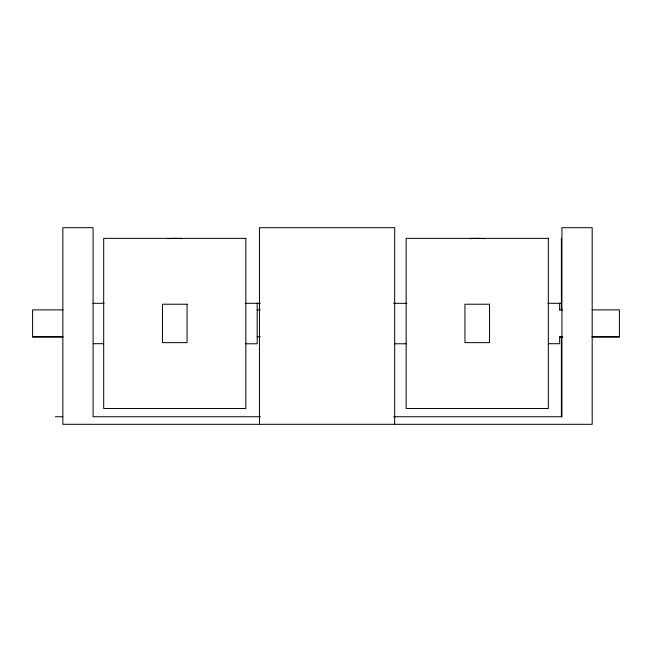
<?xml version="1.0" encoding="UTF-8"?>
<svg xmlns="http://www.w3.org/2000/svg" width="652" height="652" viewBox="0 0 652 652"><rect width="100%" height="100%" fill="white"/><g stroke="black" fill="none" stroke-linecap="round" stroke-linejoin="round"><path stroke-width="0.98" d="M92.788 303.31L104.01 303.31M245.062 303.31L260.327 303.31M393.678 303.31L406.913 303.31M547.957 303.31L561.665 303.31M62.975 309.879L32.6 309.879L32.6 336.994L62.975 336.994M257.19 309.879L260.221 309.879M559.66 309.879L562.7 309.879M592.065 309.879L619.4 309.879L619.4 336.994L592.065 336.994M32.6 336.75L62.975 336.75M257.19 336.75L260.221 336.75M562.7 336.75L559.66 336.75L559.66 343.694L548.316 343.694M592.065 336.75L619.4 336.75M559.66 336.994L562.7 336.994M93.285 343.694L103.684 343.694M245.845 343.783L257.19 343.783L257.19 303.082M394.81 343.783L406.155 343.783M55.29 416.742L62.845 416.742M260.327 416.742L93.097 416.742L93.097 227.695L62.845 227.695L62.845 424.305L592.179 424.305L592.179 227.695L561.926 227.695L561.926 416.742L393.678 416.742M561.38 238.363L561.38 310.319M561.38 336.676L561.38 416.742M559.66 303.172L559.66 310.116M394.688 424.305L394.688 227.695L259.455 227.695L259.455 424.305M470.231 238.656A84.972 84.972 0 0 1 484.249 238.656M167.751 238.656A84.972 84.972 0 0 1 181.769 238.656M245.845 238.363L103.684 238.363L103.684 408.502L245.845 408.502L245.845 238.363M548.316 238.363L406.155 238.363L406.155 408.502L548.316 408.502L548.316 238.363M187.059 304.223L162.47 304.223L162.47 342.642L187.059 342.642L187.059 304.223M489.53 304.223L464.941 304.223L464.941 342.642L489.53 342.642L489.53 304.223"/></g></svg>
